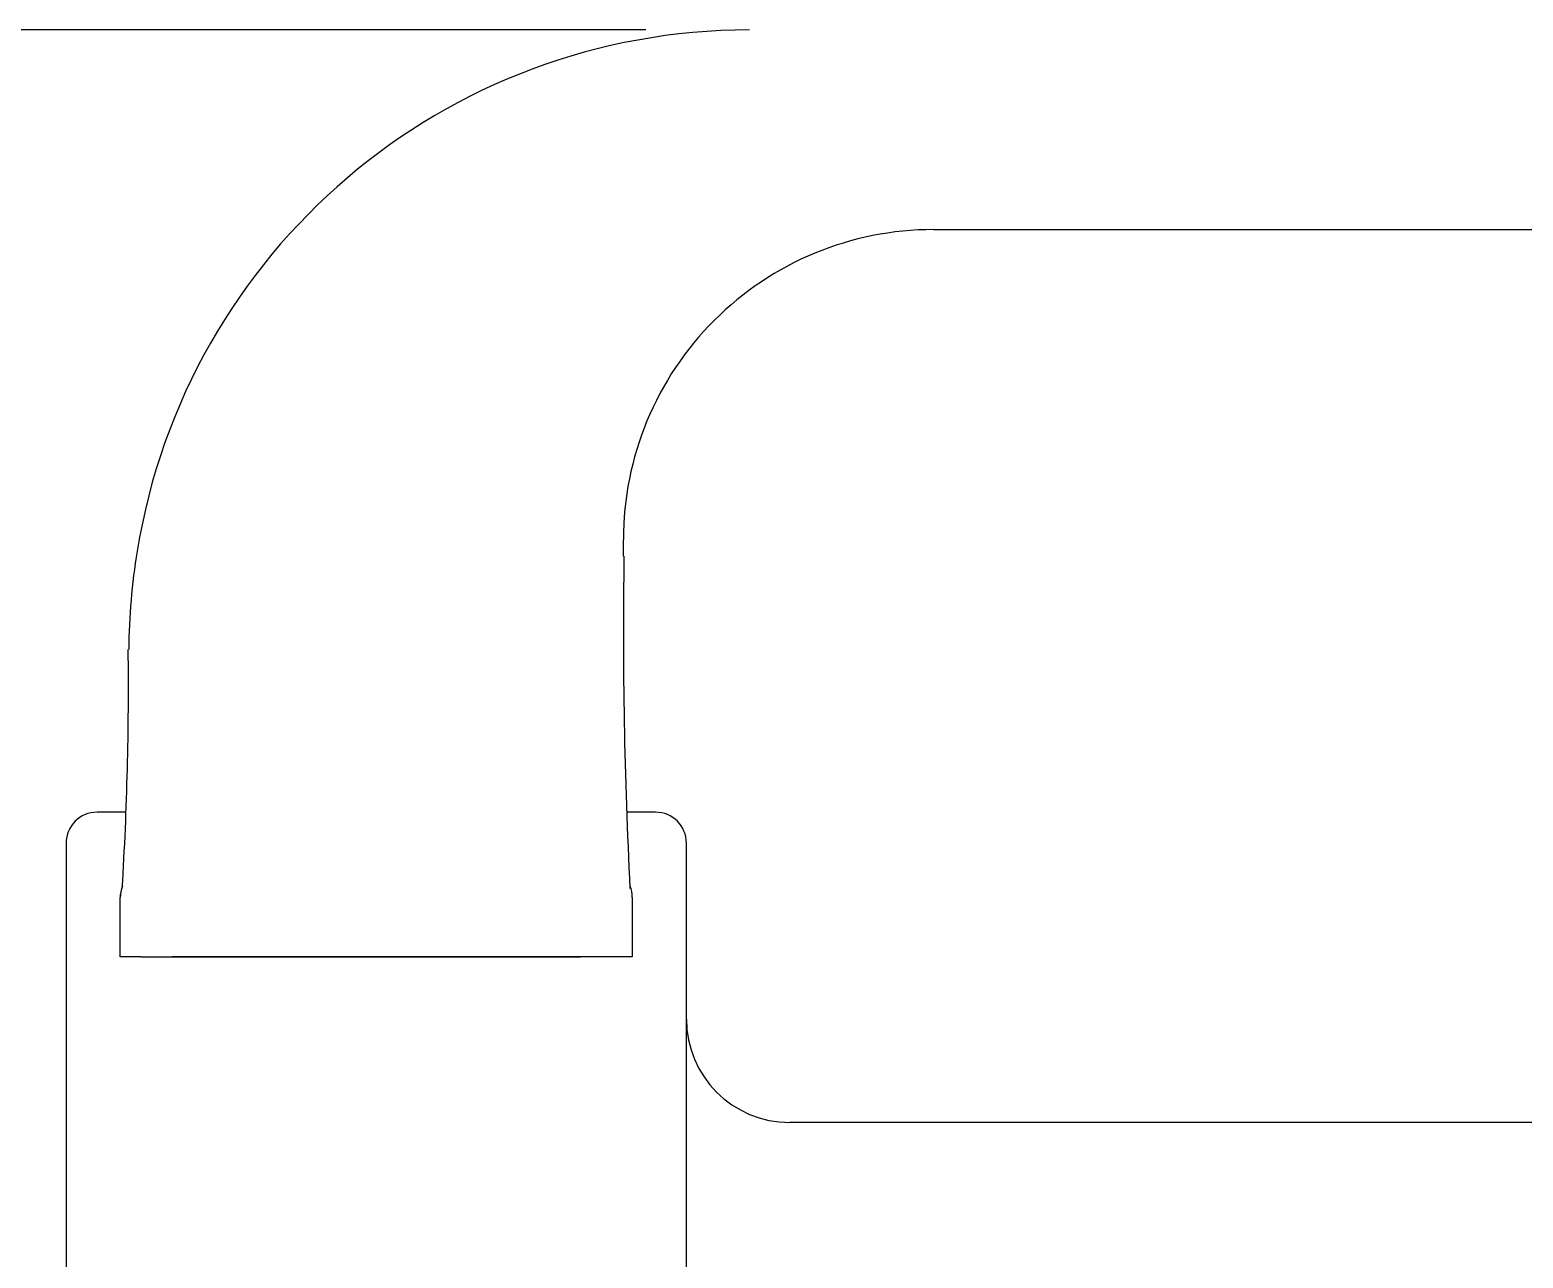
# Model space of a CAD drawing. Header units: millimetres. Extents: x 5066 to 5486, y -1867 to -1273.
# Drawn here: x 5140.27 to 5154.71, y -1714.85 to -1702.98 of the extents above; entities that cross this region are included whole.
import ezdxf

# ---------------------------------------------------------------- set-up
doc = ezdxf.new("R2010")
doc.units = ezdxf.units.MM
doc.header["$LTSCALE"] = 7
doc.header["$MEASUREMENT"] = 0
doc.layers.add('D', color=2, linetype='CONTINUOUS')
doc.layers.add('DWG', color=7, linetype='CONTINUOUS')

msp = doc.modelspace()

# ---------------------------------------------------------------- linework, layer by layer
at = {"layer": 'D'}
msp.add_line((5146.227, -1702.976), (5123.32, -1702.976), dxfattribs=at)
at = {"layer": 'DWG'}
for p, q in [((5149.007, -1704.908), (5240.23, -1704.908)), ((5146.009, -1708.066), (5146.009, -1707.907)), ((5141.2, -1710.542), (5140.919, -1710.542)), ((5146.319, -1710.542), (5146.038, -1710.542)), ((5140.619, -1710.842), (5140.619, -1731.544)), ((5146.619, -1731.742), (5146.619, -1710.842)), ((5141.143, -1711.942), (5141.143, -1711.366)), ((5141.143, -1711.942), (5141.143, -1711.366)), ((5146.095, -1711.366), (5146.095, -1711.942)), ((5141.344, -1711.942), (5141.143, -1711.942)), ((5141.344, -1711.942), (5141.644, -1711.942)), ((5145.593, -1711.942), (5141.644, -1711.942)), ((5141.644, -1711.942), (5145.593, -1711.942)), ((5145.893, -1711.942), (5145.593, -1711.942)), ((5146.095, -1711.942), (5145.893, -1711.942)), ((5218.035, -1713.542), (5147.619, -1713.542))]:
    msp.add_line(p, q, dxfattribs=at)
for centre, radius, start, end in [((5147.227, -1708.974), 5.997, 89.9964, 170.83), ((5149.007, -1707.906), 2.998, 89.9925, 180.0066), ((5147.549, -1709.022), 6.324, 170.8635, 179.516), ((5193.557, -1708.814), 47.548, 179.0985, 182.9721), ((5109.434, -1709.333), 31.788, 356.4893, 0.656), ((5141.442, -1711.366), 0.3, 158.8379, 179.9999)]:
    msp.add_arc(centre, radius, start, end, dxfattribs=at)
for centre, major_axis, start_param, end_param in [((5140.919, -1710.842), (-0.212, 0.212), 5.49813, 7.068241), ((5146.319, -1710.842), (0.212, 0.212), 5.49813, 7.068241), ((5141.443, -1711.366), (-0.212, 0.212), 0.41563, 0.785056), ((5145.795, -1711.366), (0.212, 0.212), 5.49813, 5.867128), ((5147.619, -1712.542), (-0.708, -0.708), 5.49813, 7.068241)]:
    msp.add_ellipse(centre, major_axis=major_axis, ratio=0.999315, start_param=start_param, end_param=end_param, dxfattribs=at)
msp.add_open_spline([(5146.095, -1711.366), (5146.095, -1711.365), (5146.095, -1711.365), (5146.095, -1711.365)], degree=3, dxfattribs=at)

doc.saveas('drawing.dxf')
